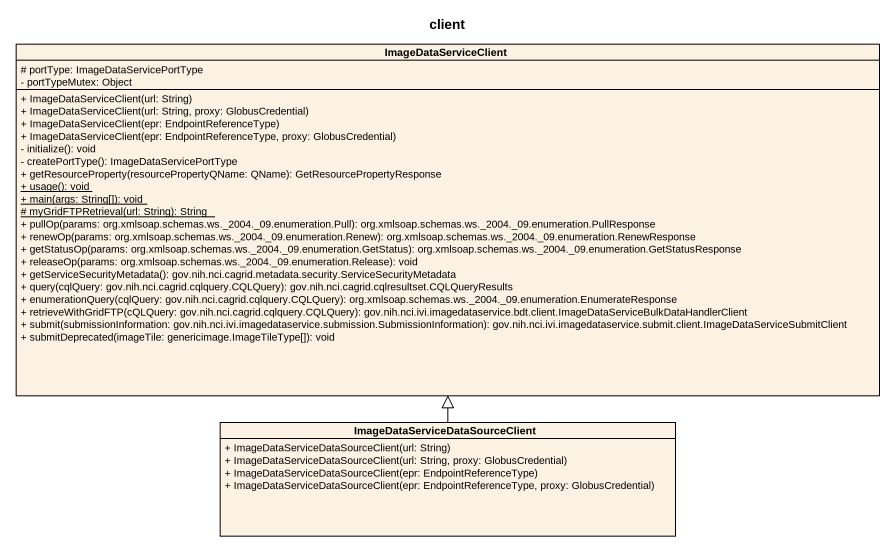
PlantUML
@startuml
title client
hide circle
hide empty members
skinparam classAttributeIconSize 0
class ImageDataServiceClient {
  # portType: ImageDataServicePortType
  - portTypeMutex: Object
  + ImageDataServiceClient(url: String)
  + ImageDataServiceClient(url: String, proxy: GlobusCredential)
  + ImageDataServiceClient(epr: EndpointReferenceType)
  + ImageDataServiceClient(epr: EndpointReferenceType, proxy: GlobusCredential)
  - initialize(): void
  - createPortType(): ImageDataServicePortType
  + getResourceProperty(resourcePropertyQName: QName): GetResourcePropertyResponse
  {static} + usage(): void
  {static} + main(args: String[]): void
  {static} # myGridFTPRetrieval(url: String): String
  + pullOp(params: org.xmlsoap.schemas.ws._2004._09.enumeration.Pull): org.xmlsoap.schemas.ws._2004._09.enumeration.PullResponse
  + renewOp(params: org.xmlsoap.schemas.ws._2004._09.enumeration.Renew): org.xmlsoap.schemas.ws._2004._09.enumeration.RenewResponse
  + getStatusOp(params: org.xmlsoap.schemas.ws._2004._09.enumeration.GetStatus): org.xmlsoap.schemas.ws._2004._09.enumeration.GetStatusResponse
  + releaseOp(params: org.xmlsoap.schemas.ws._2004._09.enumeration.Release): void
  + getServiceSecurityMetadata(): gov.nih.nci.cagrid.metadata.security.ServiceSecurityMetadata
  + query(cqlQuery: gov.nih.nci.cagrid.cqlquery.CQLQuery): gov.nih.nci.cagrid.cqlresultset.CQLQueryResults
  + enumerationQuery(cqlQuery: gov.nih.nci.cagrid.cqlquery.CQLQuery): org.xmlsoap.schemas.ws._2004._09.enumeration.EnumerateResponse
  + retrieveWithGridFTP(cQLQuery: gov.nih.nci.cagrid.cqlquery.CQLQuery): gov.nih.nci.ivi.imagedataservice.bdt.client.ImageDataServiceBulkDataHandlerClient
  + submit(submissionInformation: gov.nih.nci.ivi.imagedataservice.submission.SubmissionInformation): gov.nih.nci.ivi.imagedataservice.submit.client.ImageDataServiceSubmitClient
  + submitDeprecated(imageTile: genericimage.ImageTileType[]): void
}
class "ImageDataServiceDataSourceClient" as ImageDataServiceDataSourceCl {
  + ImageDataServiceDataSourceClient(url: String)
  + ImageDataServiceDataSourceClient(url: String, proxy: GlobusCredential)
  + ImageDataServiceDataSourceClient(epr: EndpointReferenceType)
  + ImageDataServiceDataSourceClient(epr: EndpointReferenceType, proxy: GlobusCredential)
}
ImageDataServiceDataSourceCl -up-|> ImageDataServiceClient
@enduml
